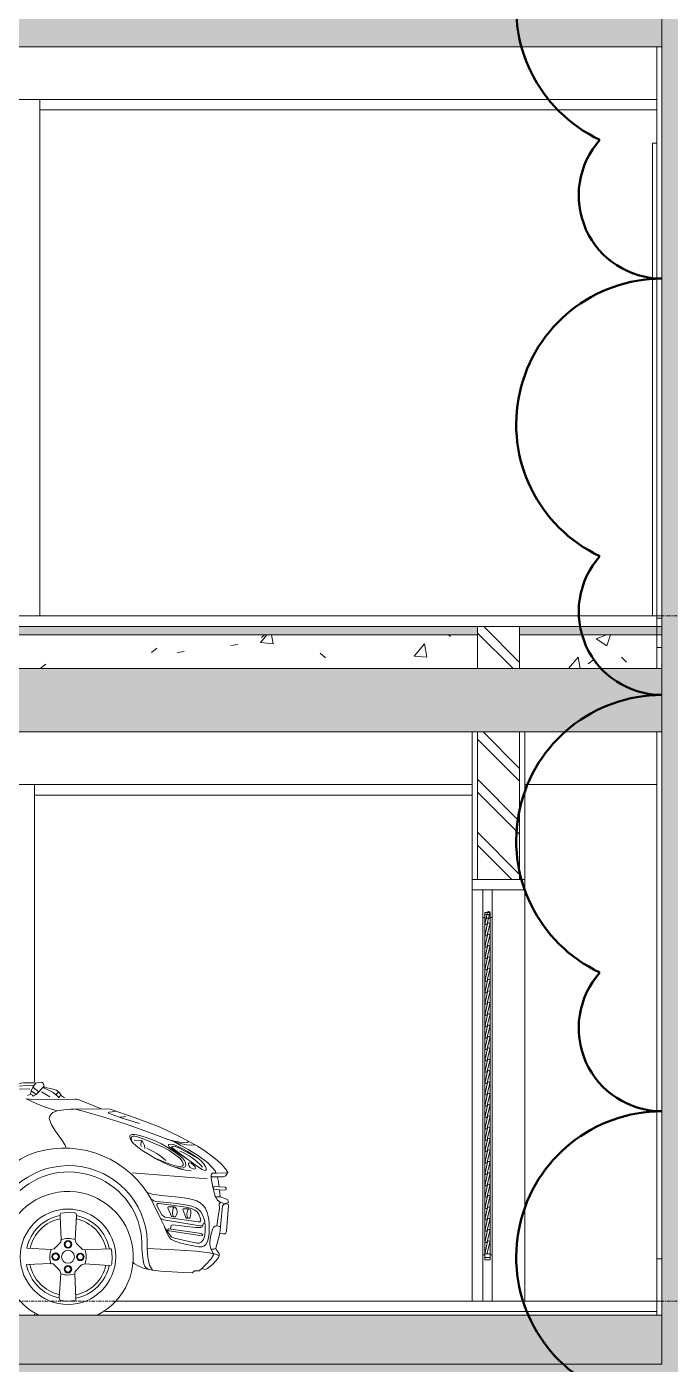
# Model space of a CAD drawing. Header units: millimetres. Extents: x 78096 to 288885, y -20632 to 149556.
# Drawn here: x 214772 to 217824, y 89700 to 96045 of the extents above; entities that cross this region are included whole.
import ezdxf

# ---------------------------------------------------------------- set-up
doc = ezdxf.new("R2010")
doc.units = ezdxf.units.MM
doc.linetypes.add('Centre', pattern=[31.75, 6.35, -4.7625, 15.875, -4.7625])
for name, color, linetype, lineweight in [('A-DETL', 90, 'Continuous', 9), ('A-DETL-GENF', 92, 'Continuous', 9), ('A-DOOR', 31, 'Continuous', 9), ('A-DOOR-FRAM', 31, 'Continuous', 9), ('A-FLOR', 192, 'Continuous', 9), ('A-FLOR-FNSH', 192, 'Continuous', 35), ('A-FLOR-LEVL', 51, 'Continuous', 9), ('A-FLOR-MCUT', 51, 'Continuous', 9), ('A-FLOR-PATT', 8, 'Continuous', 35), ('A-WALL', 113, 'Continuous', 9), ('A-WALL-FNSH', 113, 'Continuous', 25), ('A-WALL-PATT', 111, 'Continuous', 25), ('G-ANNO-REVC', 71, 'Continuous', 50), ('I-WALL', 2, 'Continuous', 9), ('L-SITE', 91, 'Continuous', 9), ('S-BEAM', 12, 'Continuous', 9)]:
    doc.layers.add(name, color=color, linetype=linetype, lineweight=lineweight)
pattern_1 = [(50, (230762.54, 117385), (728.7365, -63.756), [76.2, -838.2]), (355, (230762.54, 117385), (-140.972, 764.228), [60.96, -670.56]), (100.451, (230823.3, 117379.7), (587.77, 700.467), [64.76, -712.36]), (46.184, (230762.5, 117588.2), (1084.316, -168.171), [114.3, -1257.3]), (96.636, (230852.9, 117574.2), (949.61, 989.71), [97.14, -1068.54]), (351.184, (230762.5, 117588.2), (949.62, 989.7), [91.44, -1005.84]), (21, (230864.14, 117537.4), (606.458, -409.0606), [76.2, -838.2]), (326, (230864.14, 117537.4), (247.208, 736.753), [60.96, -670.56]), (71.451, (230914.7, 117503.3), (853.668, 327.685), [64.76, -712.36]), (37.5, (230762.54, 117385), (12.3547, 338.2201), [33.528, -628.904, 33.528, -647.192, -673.1]), (37.5, (230762.54, 117385), (12.3547, 338.2201), [-1343.152, 33.528, -639.572]), (7.5, (230762.54, 117385), (267.2789, 400.7221), [33.528, -354.584, 33.528, -613.664, -256.54]), (7.5, (230762.54, 117385), (267.2789, 400.7221), [-1035.304, 33.528, -223.012]), (327.5, (230535.98, 117385), (542.3633, -22.9153), [33.528, -220.472, 33.528, -758.952, -1051.56]), (327.5, (230535.98, 117385), (542.3633, -22.9153), [-1046.48, 33.528, -1018.032]), (317.5, (230434.38, 117385), (592.517, 101.707), [33.528, -296.672, 33.528, -492.76, -746.76]), (317.5, (230434.38, 117385), (592.517, 101.707), [-856.488, 33.528, -713.232])]

# ---------------------------------------------------------------- blocks, each defined once
blk = doc.blocks.new('ZZ-D - Internal Door - 1000 x 2200_ΤΥΠΟΣ 5_WC-4307464-TOMH A-A')
at = {"layer": 'A-DOOR'}
for p in [(-7957, 93250), (-7937, 95493)]:
    blk.add_line(p, (-7957, 95493), dxfattribs=at)
blk = doc.blocks.new('Direct Shape - M_Concrete-Rectangular Beam_25X60_8401359-4475143-TOMH A-A')
at = {"layer": 'S-BEAM'}
blk.add_line((-7937, 95650), (-10862, 95650), dxfattribs=at)
blk = doc.blocks.new('Direct Shape - The_HUB-4475892-TOMH A-A')
at = {"layer": 'S-BEAM'}
blk.add_line((-7937, 95700), (-13462.1, 95700), dxfattribs=at)
blk = doc.blocks.new('Direct Shape - M_Concrete-Rectangular Beam_30X80_8401358-4475145-TOMH A-A')
blk.add_blockref('Direct Shape - The_HUB-4475892-TOMH A-A', (0, 0))
blk = doc.blocks.new('Direct Shape - The_HUB-4473868-TOMH A-A')
at = {"layer": 'S-BEAM'}
for p, q in [((-13512, 93250), (-7937, 93250)), ((-13512, 93200), (-13512, 93250)), ((-8812.1, 92450), (-13462.1, 92450)), ((-7937, 92450), (-8562.1, 92450))]:
    blk.add_line(p, q, dxfattribs=at)
blk = doc.blocks.new('Direct Shape - M_Concrete-Rectangular Beam_30X80_8402247-4475365-TOMH A-A')
blk.add_blockref('Direct Shape - The_HUB-4473868-TOMH A-A', (0, 0))
blk = doc.blocks.new('Direct Shape - M_Concrete-Rectangular Beam_25X60_8402248-4475373-TOMH A-A')
at = {"layer": 'S-BEAM'}
blk.add_line((-8812.1, 92400), (-10887, 92400), dxfattribs=at)
blk = doc.blocks.new('Car_Smart_revitcars_10837 - Car_Smart_revitcars_10837-2580038-TOMH A-A')
at = {"layer": 'A-DETL-GENF', "color": 55}
for p, q in [((-10909.4, 91005.9), (-11008.6, 91003.2)), ((-10879.1, 90979.8), (-10903.6, 90997.4)), ((-10867.7, 90992.1), (-10895.4, 91014.2)), ((-10854, 90991.7), (-10815.2, 90968.4)), ((-10772.6, 90991.6), (-10787.1, 90978.5))]:
    blk.add_line(p, q, dxfattribs=at)
at = {"layer": 'A-DETL-GENF', "color": 55, "flags": 128}
for points in [[(-10884.9, 91035.5), (-10939.3, 91034.9), (-10976.6, 91030.4), (-11010.7, 91023.8), (-11034.9, 91014.5), (-11017.8, 91009.8), (-10971.2, 91019), (-10916.5, 91022.3), (-10890.2, 91023.2)], [(-10920.4, 90975.6), (-10906.3, 90981.9), (-10897.7, 90976.5), (-10894.1, 90972), (-10879.1, 90979.8), (-10841.8, 91019.8), (-10846.6, 91032.7), (-10854.6, 91037.5), (-10869.6, 91036.9), (-10880.9, 91033.3), (-10893.5, 91018.1), (-10903.6, 90997.4), (-10906.3, 90981.9)], [(-10761.6, 90976), (-10768.8, 90969.6), (-10770.3, 90964), (-10780.2, 90972.9), (-10799.3, 90988.5), (-10824.4, 91001.9), (-10848.8, 91012.4)], [(-10846.3, 91015), (-10812.2, 91007.9), (-10783.5, 91000.7), (-10768.5, 90988.2), (-10759.9, 90972.9), (-10744.9, 90963.4)], [(-10572.1, 90911.2), (-10675.8, 90954.4), (-10688.1, 90957.2), (-10696.8, 90957.9), (-10829, 90955.5), (-10908.9, 90956.9), (-10927.8, 90959.7), (-10876.7, 90934.8), (-10839.9, 90920.5), (-10807, 90909.3), (-10779.6, 90901.6), (-10748.8, 90906.5), (-10717.3, 90909.3), (-10701.4, 90909.5), (-10542.7, 90911.5), (-10529.2, 90910.3), (-10409.5, 90868.5), (-10354.9, 90848.2), (-10297.2, 90825.6), (-10252, 90805.8), (-10189.8, 90775.7), (-10115.4, 90734), (-10080.4, 90712.2), (-10029.1, 90674.9), (-10003.6, 90652.4), (-9981.6, 90626.9), (-9971, 90610.1), (-9973.5, 90603.5), (-9983.6, 90592.9), (-9991.1, 90588.9), (-10018.1, 90588.7), (-10020.4, 90585.3), (-10015.4, 90566.4), (-10013.4, 90548.6), (-10010.9, 90542.2), (-9984.1, 90539.5), (-9978, 90534.8), (-9978.7, 90529.2), (-9985.2, 90526.5), (-10009.6, 90527.2), (-10006.9, 90493.5), (-9980, 90484.9), (-9970.5, 90479.7), (-9968.7, 90473.4), (-9968.3, 90468), (-9973, 90465.1), (-9986.6, 90460.9), (-9969, 90459.1), (-9967.9, 90451.5), (-9976.9, 90330.9), (-9982, 90319), (-9994.2, 90318.3), (-10008.3, 90320.8), (-10027.5, 90250.5), (-10026.3, 90244.7), (-10011.3, 90225.1), (-10012.5, 90214.2), (-10016.5, 90203.8), (-10041.3, 90175.5), (-10067.3, 90154.8), (-10078.8, 90149.6), (-10094.4, 90153.6), (-10074.2, 90174.4), (-10049.4, 90200.3), (-10038.7, 90218.6), (-10039.1, 90224.5), (-10046.4, 90238.1), (-10052.4, 90252.8), (-10056, 90268.5), (-10056, 90279.2), (-10052.3, 90305.4), (-10042.8, 90340.9), (-10038.4, 90349.6), (-10030.3, 90354.4), (-10023.5, 90356.7), (-10012, 90353.1), (-10004.9, 90354.2), (-10008.3, 90320.8)], [(-10779.6, 90901.6), (-10800, 90893.9), (-10809.1, 90886.9), (-10815, 90877.4), (-10817.5, 90866.1), (-10814, 90853.8), (-10806.2, 90835.3), (-10787.3, 90806.2), (-10759.3, 90766.2), (-10742.5, 90739.2), (-10739.3, 90729.4)], [(-10224.3, 90754.9), (-10334.1, 90796), (-10452.1, 90838.7), (-10575.2, 90876.3), (-10662.8, 90901.8), (-10693.3, 90909.6)], [(-10390.1, 90841.8), (-10477, 90868.4), (-10519.9, 90884.1), (-10536, 90891.6), (-10538.8, 90895), (-10533.8, 90895.9), (-10518.6, 90897.2), (-10499, 90899.8)], [(-10453.8, 90875), (-10473.8, 90872.5), (-10489.7, 90873.1)], [(-10312.8, 90675.7), (-10249.9, 90651.3), (-10221.2, 90641.3), (-10205.2, 90637.7), (-10188.1, 90639.5), (-10182.8, 90644.5), (-10182.8, 90651.9), (-10187.2, 90663.7), (-10198.7, 90677.3), (-10221.8, 90695.6), (-10250.8, 90715.5), (-10281.3, 90731.5), (-10315, 90746.2), (-10355.8, 90763.7), (-10394.9, 90777.9), (-10411.1, 90782.6), (-10421.2, 90782.6), (-10427.7, 90778.8), (-10429.2, 90773.5), (-10428, 90760.8)], [(-10382.5, 90733.1), (-10383.4, 90742.8), (-10382.5, 90753.4), (-10378.5, 90761.4), (-10414.9, 90763.6)], [(-10378.5, 90761.4), (-10371.9, 90750.8), (-10366.6, 90738.4), (-10364.8, 90724.2)], [(-10155.3, 90756.4), (-10164.2, 90752.3), (-10176.7, 90751.1), (-10198.3, 90753.8), (-10223.9, 90758.7), (-10256.5, 90766.9)], [(-10107.5, 90672.6), (-10150.6, 90698.8), (-10177.1, 90712.8), (-10199.8, 90724.6), (-10218.9, 90732.2), (-10229.4, 90734.6), (-10236.1, 90732.9), (-10236.3, 90729.1), (-10230.3, 90723.1), (-10165.6, 90674.1)], [(-10028.2, 90606.7), (-10031.6, 90617.5), (-10044.5, 90634), (-10067.3, 90656.9), (-10109.7, 90688), (-10156.3, 90716.4), (-10194.1, 90738.4), (-10224.3, 90754.9), (-10188.5, 90745.8), (-10166.5, 90741.6), (-10144.4, 90739.8), (-10127.8, 90741)], [(-10069.2, 90579.5), (-10184.9, 90589.8), (-10305.9, 90599.2), (-10422.8, 90608.3)], [(-10144.5, 90617.2), (-10171.9, 90621.1), (-10194.3, 90625.4), (-10218.1, 90633.9)], [(-10006, 90467.9), (-10019.1, 90478.2), (-10026, 90489.4), (-10030.1, 90497.3), (-10042.4, 90539.8), (-10050.4, 90583.5), (-10050.2, 90594.5), (-10048.4, 90601.9), (-10044.4, 90605.9), (-10023.5, 90606.9), (-9976.5, 90607.9), (-9972, 90607.4)], [(-10018.1, 90588.7), (-10046.1, 90589.1), (-10050.2, 90592.4)], [(-10010.9, 90542.2), (-10033, 90543.8), (-10037.7, 90542.4), (-10041.9, 90538)], [(-10352.9, 90514.4), (-10329.1, 90506.5), (-10285.4, 90500.8), (-10204.6, 90492.4), (-10159.3, 90485.7), (-10133, 90479.9), (-10117.6, 90474.5), (-10101.8, 90465.3), (-10088.2, 90453.7), (-10079, 90441.5), (-10069, 90419.8), (-10062.9, 90394.7), (-10058.8, 90372.4), (-10059, 90344.5), (-10059.3, 90322.5), (-10062.3, 90300.3), (-10068, 90282.1), (-10074.6, 90268.8), (-10084.1, 90260.1), (-10094.6, 90257.6), (-10109.4, 90256.3), (-10173, 90268.9), (-10199.7, 90276.3), (-10225.2, 90285.3), (-10241, 90294), (-10251.3, 90306.6), (-10261.4, 90326.6), (-10273.3, 90356.3), (-10286.9, 90384.9), (-10299.8, 90411.8), (-10313.3, 90439.5), (-10332.4, 90479.2), (-10349.7, 90509.5)], [(-10335.6, 90484.9), (-10322, 90474.6), (-10312.1, 90471.6), (-10259.3, 90466.8), (-10214, 90462.4), (-10182.4, 90458.6), (-10154.7, 90453.5), (-10137.4, 90448.5), (-10122.2, 90442.4), (-10109.5, 90433.5), (-10099.3, 90422.8), (-10089.1, 90406.3), (-10081.3, 90382.9), (-10079, 90359.5), (-10078.2, 90334.1), (-10080.2, 90311.5), (-10086.6, 90292.2), (-10096.7, 90278.7), (-10107.2, 90274.7), (-10116.6, 90274.9), (-10148.1, 90280), (-10224.1, 90297.7), (-10238.3, 90305.1), (-10247.2, 90314.8), (-10269.5, 90346.7)], [(-10009.6, 90527.2), (-10025.9, 90529.5), (-10034.3, 90531.2), (-10040.7, 90533.9)], [(-10006.9, 90493.5), (-10019.1, 90494.7), (-10024.4, 90493.9), (-10026.8, 90491)], [(-10925.1, 90172.5), (-10809.3, 90177.3), (-10798.6, 90175.6), (-10767.2, 90144.9), (-10763, 90130), (-10770.1, 90014.4), (-10768, 90005.1), (-10762.3, 90001.8), (-10731.2, 89999.9), (-10693.9, 90002.8), (-10691.6, 90005.7), (-10691.7, 90013.6), (-10696.5, 90129.4), (-10694.8, 90140.1), (-10664.1, 90171.5), (-10649.2, 90175.7), (-10533.6, 90168.6), (-10524.3, 90170.7), (-10521, 90176.4), (-10519.1, 90207.5), (-10522, 90244.8), (-10524.8, 90247.1), (-10532.8, 90247), (-10648.6, 90242.3), (-10659.3, 90243.9), (-10690.7, 90274.6), (-10694.9, 90289.5), (-10687.8, 90405.1), (-10689.9, 90414.4), (-10695.6, 90417.7), (-10726.7, 90419.6), (-10764, 90416.7), (-10766.3, 90413.9), (-10766.2, 90405.9), (-10761.4, 90290.1), (-10763.1, 90279.4), (-10793.8, 90248), (-10808.7, 90243.8), (-10924.3, 90250.9)], [(-10224.5, 90447.2), (-10253.2, 90447.2), (-10254.9, 90442.2), (-10253.5, 90437.7), (-10238.4, 90401), (-10228.1, 90399.3)], [(-10155, 90436.7), (-10183.3, 90437.7), (-10184.8, 90434.4), (-10170.4, 90396.8), (-10166.4, 90393.5), (-10157.7, 90392.5)], [(-10004.9, 90354.2), (-9996.3, 90451.2), (-9986.6, 90460.9), (-9996.4, 90465.4), (-10006, 90467.9), (-10011.2, 90461.4), (-10011, 90437.2), (-10016.5, 90402.4), (-10023.5, 90356.7)], [(-10085.2, 90370.3), (-10088.7, 90359.1), (-10093.3, 90356.8), (-10103.7, 90356.8), (-10273.6, 90385.4), (-10282.6, 90389), (-10290.9, 90393.4)], [(-10090.8, 90351.4), (-10099.5, 90348.9), (-10122.2, 90349.4), (-10233.1, 90361.4), (-10239.3, 90358.7), (-10241.3, 90350.9), (-10243.5, 90341.5)], [(-10345.9, 90150.2), (-10359.4, 90159.5), (-10365.1, 90164.9), (-10369.7, 90176.9), (-10370.9, 90185), (-10375.7, 90216.8), (-10378.1, 90251.1)], [(-10012.5, 90214.2), (-10027.8, 90221.5), (-10060, 90228.8), (-10119.3, 90236.2), (-10223.6, 90243.1), (-10352.9, 90248.6), (-10349.4, 90207), (-10341.6, 90170.2), (-10327.3, 90145.8), (-10289.3, 90141.6), (-10182.2, 90135), (-10139.2, 90133.8), (-10129.1, 90143.1), (-10106.6, 90143.9), (-10094.4, 90153.6)], [(-10027.5, 90250.5), (-10037.1, 90246.2), (-10049.9, 90246.6)], [(-10327.3, 90145.8), (-10372.1, 90156.3), (-10402.8, 90169.5), (-10412.7, 90176.6), (-10422.5, 90185.3)]]:
    blk.add_lwpolyline(points, dxfattribs=at)
for points in [[(-10169.2, 90642.4), (-10171.4, 90655.2), (-10176.1, 90666.5), (-10184.2, 90676.6), (-10199.6, 90689.9), (-10229.1, 90711.4), (-10258.2, 90730.1), (-10285.9, 90745.6), (-10323.7, 90762.6), (-10352.9, 90774.4), (-10382.9, 90783.4), (-10402.2, 90788.1), (-10414.4, 90790.2), (-10426.6, 90789.3), (-10433.5, 90786.3), (-10435.6, 90781), (-10434.7, 90771.2), (-10422.5, 90752.2), (-10405.2, 90735.5), (-10376.7, 90714.4), (-10342.2, 90693.3), (-10311.7, 90675.1), (-10279.3, 90659), (-10246.6, 90643.6), (-10221.9, 90634.7), (-10204.1, 90631.1), (-10186.2, 90630.8), (-10172.5, 90635.8)], [(-10074.5, 90634.5), (-10086.4, 90652.2), (-10099.6, 90665.9), (-10119.3, 90682.5), (-10138, 90695.7), (-10163, 90711.1), (-10183.6, 90722.3), (-10209.1, 90734.6), (-10229.2, 90742.2), (-10243.9, 90744.6), (-10251.8, 90742.5), (-10252.1, 90737), (-10249.6, 90731.4), (-10218, 90709.4), (-10179, 90683.2), (-10150.9, 90664.2), (-10125.7, 90645.7), (-10105.4, 90632.1), (-10093.1, 90624.6), (-10084.7, 90620), (-10077.6, 90619.3), (-10073.4, 90622.9), (-10072.9, 90628.8)], [(-10134.2, 90644.7), (-10125.9, 90636), (-10124.8, 90629), (-10127.2, 90626.4), (-10131.6, 90625.4), (-10140.1, 90628.2), (-10150.6, 90635.3), (-10155.6, 90643.5), (-10157.2, 90651.3), (-10155.3, 90654.8), (-10150.6, 90655.2), (-10144.5, 90653.5)], [(-10100, 90389.6), (-10108.7, 90411.5), (-10116.6, 90422.7), (-10127.1, 90431.7), (-10142.5, 90438.4), (-10169.3, 90444.8), (-10235.6, 90454.5), (-10297.5, 90461.9), (-10305.1, 90462.8), (-10307.6, 90458.5), (-10307.8, 90452.3), (-10283.9, 90408.5), (-10276, 90402.4), (-10268.7, 90398.4), (-10111.9, 90375.6), (-10102.9, 90375.2), (-10099.8, 90378.1), (-10098.9, 90382.3)], [(-10220, 90445.5), (-10215, 90437.4), (-10211.4, 90427.4), (-10211.7, 90417.1), (-10215.3, 90404.9), (-10219.5, 90399.9), (-10225.9, 90398.7), (-10228.1, 90399.3), (-10231.8, 90407.4), (-10232.6, 90418.5), (-10230.6, 90441.1), (-10226.7, 90445.5), (-10224.5, 90447.2)], [(-10149.3, 90433.7), (-10147, 90426.8), (-10146, 90416.3), (-10147.3, 90404.7), (-10148.8, 90398.5), (-10153, 90392.8), (-10157.7, 90392.5), (-10161.4, 90394.3), (-10163.7, 90400), (-10164.6, 90414.4), (-10162.4, 90428.2), (-10159.7, 90435.2), (-10155, 90436.7)], [(-10249, 90332.6), (-10103.1, 90310.5), (-10095.1, 90309.7), (-10091.2, 90310.7), (-10090.1, 90314.8), (-10092, 90316.7), (-10096.7, 90320), (-10107.1, 90321.9), (-10249.8, 90342.4), (-10254, 90341.8), (-10255.6, 90339.9), (-10254.7, 90336.7), (-10251.7, 90333.1)]]:
    blk.add_lwpolyline(points, close=True, dxfattribs=at)
at = {"layer": 'A-DETL-GENF', "color": 55}
for centre, radius in [((-10728.9, 90209.8), 226.3), ((-10728.6, 90268.5), 18), ((-10787.7, 90210.1), 18), ((-10787.7, 90210.1), 14), ((-10728.9, 90209.8), 30.7), ((-10728.6, 90268.5), 14), ((-10670.2, 90209.5), 18), ((-10670.2, 90209.5), 14), ((-10729.2, 90151), 18), ((-10729.2, 90151), 14)]:
    blk.add_circle(centre, radius, dxfattribs=at)
for centre, radius, start, end in [((-10736.6, 90333.2), 403.1, 117.06023, 160.61288), ((-10746.4, 90252.6), 472.6, 32.93032, 111.54294), ((-10481.6, 90425.6), 324.3, 48.12612, 67.08885), ((-10300.2, 90447.9), 281.5, 41.80146, 68.80279), ((-10725.9, 90268.6), 373.6, 356.93336, 162.66869), ((-10725, 90265), 347.3, 357.70498, 131.54929), ((-10728.9, 90209.8), 309.8, 296.08738, 180), ((-10728.9, 90209.8), 199.7, 100.75165, 168.10657), ((-10728.9, 90209.8), 184.2, 101.46209, 167.39924), ((-10728.9, 90209.8), 184.2, 11.46209, 77.39924), ((-10728.9, 90209.8), 199.7, 10.75165, 78.10657), ((-10728.9, 90209.8), 86.7, 66.89068, 113.69824), ((-10728.9, 90209.8), 86.7, 156.89068, 203.69824), ((-10728.9, 90209.8), 86.7, 336.89068, 23.69824), ((-10728.9, 90209.8), 309.8, 180, 243.91262), ((-10728.9, 90209.8), 199.7, 190.75165, 258.10657), ((-10728.9, 90209.8), 184.2, 191.46209, 257.39924), ((-10728.9, 90209.8), 184.2, 281.46209, 347.39924), ((-10728.9, 90209.8), 199.7, 280.75165, 348.10657), ((-10728.9, 90209.8), 86.7, 246.89068, 293.69824)]:
    blk.add_arc(centre, radius, start, end, dxfattribs=at)
blk = doc.blocks.new('D_3X_LOUVRA - D_SUBSTATION_3X_LOUVRA_3300-4570580-TOMH A-A')
at = {"layer": 'A-DOOR', "lineweight": 18}
for p, q in [((-8562.1, 92000), (-8812.1, 92000)), ((-8812.1, 92000), (-8812.1, 91950)), ((-8562.1, 91950), (-8562.1, 92000)), ((-8812.1, 91950), (-8562.1, 91950)), ((-8762.1, 91950), (-8762.1, 91819.8)), ((-8717.1, 91950), (-8762.1, 91950)), ((-8717.1, 91819.8), (-8717.1, 91950)), ((-8762.1, 91819.8), (-8752.3, 91819.8)), ((-8752.3, 91819.8), (-8752.3, 91843.4)), ((-8752.3, 91843.4), (-8726.9, 91843.4)), ((-8726.9, 91833.2), (-8752.3, 91833.2)), ((-8752.3, 91833.2), (-8752.3, 91815.7)), ((-8752.3, 91815.7), (-8726.9, 91815.7)), ((-8738.9, 91844.2), (-8750.4, 91792.1)), ((-8740.4, 91789.6), (-8728.9, 91841.7)), ((-8726.9, 91843.4), (-8726.9, 91819.8)), ((-8726.9, 91815.7), (-8726.9, 91833.2)), ((-8726.9, 91819.8), (-8717.1, 91819.8)), ((-8738.9, 91790.3), (-8750.4, 91738.2)), ((-8740.4, 91735.7), (-8728.9, 91787.8)), ((-8738.9, 91736.4), (-8750.4, 91684.3)), ((-8738.9, 91682.5), (-8750.4, 91630.5)), ((-8740.4, 91681.8), (-8728.9, 91733.9)), ((-8738.9, 91628.7), (-8750.4, 91576.6)), ((-8740.4, 91627.9), (-8728.9, 91680)), ((-8740.4, 91574), (-8728.9, 91626.1)), ((-8738.9, 91574.8), (-8750.4, 91522.7)), ((-8740.4, 91520.2), (-8728.9, 91572.3)), ((-8738.9, 91520.9), (-8750.4, 91468.8)), ((-8740.4, 91466.3), (-8728.9, 91518.4)), ((-8738.9, 91467), (-8750.4, 91414.9)), ((-8740.4, 91412.4), (-8728.9, 91464.5)), ((-8738.9, 91413.1), (-8750.4, 91361)), ((-8740.4, 91358.5), (-8728.9, 91410.6)), ((-8738.9, 91359.2), (-8750.4, 91307.2)), ((-8738.9, 91305.4), (-8750.4, 91253.3)), ((-8740.4, 91304.6), (-8728.9, 91356.7)), ((-8740.4, 91250.7), (-8728.9, 91302.8)), ((-8738.9, 91251.5), (-8750.4, 91199.4)), ((-8740.4, 91196.9), (-8728.9, 91248.9)), ((-8738.9, 91197.6), (-8750.4, 91145.5)), ((-8740.4, 91143), (-8728.9, 91195.1)), ((-8738.9, 91143.7), (-8750.4, 91091.6)), ((-8740.4, 91089.1), (-8728.9, 91141.2)), ((-8738.9, 91089.8), (-8750.4, 91037.7)), ((-8740.4, 91035.2), (-8728.9, 91087.3)), ((-8738.9, 91035.9), (-8750.4, 90983.8)), ((-8740.4, 90981.3), (-8728.9, 91033.4)), ((-8738.9, 90982.1), (-8750.4, 90930)), ((-8738.9, 90928.2), (-8750.4, 90876.1)), ((-8740.4, 90927.4), (-8728.9, 90979.5)), ((-8740.4, 90873.6), (-8728.9, 90925.6)), ((-8738.9, 90874.3), (-8750.4, 90822.2)), ((-8740.4, 90819.7), (-8728.9, 90871.8)), ((-8738.9, 90820.4), (-8750.4, 90768.3)), ((-8740.4, 90765.8), (-8728.9, 90817.9)), ((-8738.9, 90766.5), (-8750.4, 90714.4)), ((-8740.4, 90711.9), (-8728.9, 90764)), ((-8738.9, 90712.6), (-8750.4, 90660.5)), ((-8740.4, 90658), (-8728.9, 90710.1)), ((-8738.9, 90658.7), (-8750.4, 90606.7)), ((-8738.9, 90604.9), (-8750.4, 90552.8)), ((-8740.4, 90604.1), (-8728.9, 90656.2)), ((-8738.9, 90551), (-8750.4, 90498.9)), ((-8740.4, 90550.2), (-8728.9, 90602.3)), ((-8740.4, 90496.4), (-8728.9, 90548.4)), ((-8738.9, 90497.1), (-8750.4, 90445)), ((-8740.4, 90442.5), (-8728.9, 90494.6)), ((-8738.9, 90443.2), (-8750.4, 90391.1)), ((-8740.4, 90388.6), (-8728.9, 90440.7)), ((-8738.9, 90389.3), (-8750.4, 90337.2)), ((-8740.4, 90334.7), (-8728.9, 90386.8)), ((-8738.9, 90335.4), (-8750.4, 90283.4)), ((-8740.4, 90280.8), (-8728.9, 90332.9)), ((-8726.9, 90223.2), (-8752.3, 90223.2)), ((-8752.3, 90223.2), (-8752.3, 90205.7)), ((-8738.9, 90281.6), (-8750.4, 90229.5)), ((-8740.4, 90226.9), (-8728.9, 90279)), ((-8726.9, 90205.7), (-8726.9, 90223.2)), ((-8752.3, 90219.1), (-8762.1, 90219.1)), ((-8762.1, 90219.1), (-8762.1, 90000)), ((-8752.3, 90195.5), (-8752.3, 90219.1)), ((-8752.3, 90205.7), (-8726.9, 90205.7)), ((-8726.9, 90195.5), (-8752.3, 90195.5)), ((-8717.1, 90219.1), (-8726.9, 90219.1)), ((-8726.9, 90219.1), (-8726.9, 90195.5)), ((-8717.1, 90000), (-8717.1, 90219.1)), ((-8762.1, 90000), (-8717.1, 90000))]:
    blk.add_line(p, q, dxfattribs=at)
at = {"layer": 'A-DOOR'}
for p, q in [((-8812.1, 91950), (-8812.1, 90000)), ((-8562.1, 91950), (-8562.1, 90000)), ((-8762.1, 90219.1), (-8762.1, 91819.8)), ((-8752.3, 90223.2), (-8752.3, 91815.7)), ((-8726.9, 91815.7), (-8726.9, 90223.2)), ((-8717.1, 91819.8), (-8717.1, 90219.1)), ((-8762.1, 90000), (-8812.1, 90000)), ((-8562.1, 90000), (-8717.1, 90000))]:
    blk.add_line(p, q, dxfattribs=at)
at = {"layer": 'A-DOOR', "lineweight": 18}
for centre, start, end in [((-8733.9, 91842.9), 345.82363, 165.82363), ((-8745.4, 91790.8), 165.82363, 345.82363), ((-8733.9, 91789.1), 345.82363, 165.82363), ((-8745.4, 91737), 165.82363, 345.82363), ((-8745.4, 91683.1), 165.82363, 345.82363), ((-8733.9, 91735.2), 345.82363, 165.82363), ((-8733.9, 91681.3), 345.82363, 165.82363), ((-8745.4, 91629.2), 165.82363, 345.82363), ((-8733.9, 91627.4), 345.82363, 165.82363), ((-8745.4, 91575.3), 165.82363, 345.82363), ((-8733.9, 91573.5), 345.82363, 165.82363), ((-8745.4, 91521.4), 165.82363, 345.82363), ((-8733.9, 91519.6), 345.82363, 165.82363), ((-8745.4, 91467.5), 165.82363, 345.82363), ((-8733.9, 91465.7), 345.82363, 165.82363), ((-8745.4, 91413.7), 165.82363, 345.82363), ((-8733.9, 91411.9), 345.82363, 165.82363), ((-8745.4, 91359.8), 165.82363, 345.82363), ((-8745.4, 91305.9), 165.82363, 345.82363), ((-8733.9, 91358), 345.82363, 165.82363), ((-8733.9, 91304.1), 345.82363, 165.82363), ((-8745.4, 91252), 165.82363, 345.82363), ((-8733.9, 91250.2), 345.82363, 165.82363), ((-8745.4, 91198.1), 165.82363, 345.82363), ((-8733.9, 91196.3), 345.82363, 165.82363), ((-8745.4, 91144.2), 165.82363, 345.82363), ((-8733.9, 91142.4), 345.82363, 165.82363), ((-8745.4, 91090.4), 165.82363, 345.82363), ((-8733.9, 91088.6), 345.82363, 165.82363), ((-8745.4, 91036.5), 165.82363, 345.82363), ((-8733.9, 91034.7), 345.82363, 165.82363), ((-8733.9, 90980.8), 345.82363, 165.82363), ((-8745.4, 90982.6), 165.82363, 345.82363), ((-8745.4, 90928.7), 165.82363, 345.82363), ((-8733.9, 90926.9), 345.82363, 165.82363), ((-8745.4, 90874.8), 165.82363, 345.82363), ((-8733.9, 90873), 345.82363, 165.82363), ((-8745.4, 90820.9), 165.82363, 345.82363), ((-8733.9, 90819.1), 345.82363, 165.82363), ((-8745.4, 90767), 165.82363, 345.82363), ((-8733.9, 90765.3), 345.82363, 165.82363), ((-8745.4, 90713.2), 165.82363, 345.82363), ((-8733.9, 90711.4), 345.82363, 165.82363), ((-8745.4, 90659.3), 165.82363, 345.82363), ((-8745.4, 90605.4), 165.82363, 345.82363), ((-8733.9, 90657.5), 345.82363, 165.82363), ((-8733.9, 90603.6), 345.82363, 165.82363), ((-8745.4, 90551.5), 165.82363, 345.82363), ((-8733.9, 90549.7), 345.82363, 165.82363), ((-8745.4, 90497.6), 165.82363, 345.82363), ((-8733.9, 90495.8), 345.82363, 165.82363), ((-8745.4, 90443.7), 165.82363, 345.82363), ((-8733.9, 90441.9), 345.82363, 165.82363), ((-8745.4, 90389.9), 165.82363, 345.82363), ((-8733.9, 90388.1), 345.82363, 165.82363), ((-8745.4, 90336), 165.82363, 345.82363), ((-8733.9, 90334.2), 345.82363, 165.82363), ((-8745.4, 90282.1), 165.82363, 345.82363), ((-8745.4, 90228.2), 165.82363, 345.82363), ((-8733.9, 90280.3), 345.82363, 165.82363)]:
    blk.add_arc(centre, 5.16, start, end, dxfattribs=at)
blk = doc.blocks.new('Family - ___-4988021-TOMH A-A')
at = {"layer": 'G-ANNO-REVC'}
for centre, radius, start, end in [((-7912, 96133.7), 691.3, 90, 244.79123), ((-7912, 95245), 395, 138.18969, 270), ((-7912, 94158.7), 691.3, 90, 244.79123), ((-7912, 93270), 395, 138.18969, 270), ((-7912, 92183.7), 691.3, 90, 244.79123), ((-7912, 91295), 395, 138.18969, 270), ((-7912, 90208.7), 691.3, 90, 244.79123)]:
    blk.add_arc(centre, radius, start, end, dxfattribs=at)

msp = doc.modelspace()

# ---------------------------------------------------------------- hatches: boundary and pattern name
at = {"layer": 'A-DETL-GENF'}
h = msp.add_hatch(dxfattribs=at)
h.set_pattern_fill('FP_7', color=50, style=0, pattern_type=2)
h.set_pattern_definition(pattern_1)
h.paths.add_polyline_path([(217784.424, 82800), (218184.412, 82800), (218184.412, 141050), (217784.412, 141050), (217784.424, 82884.048)])
h = msp.add_hatch(dxfattribs=at)
h.set_pattern_fill('FP_7', color=50, style=0, pattern_type=2)
h.set_pattern_definition(pattern_1)
h.paths.add_polyline_path([(244184.346, 95200.819), (244384.346, 95200.819), (244384.346, 96710.241), (244184.346, 96710.241), (244184.346, 96250), (241734.387, 96250), (241734.387, 96450), (241334.387, 96450), (241334.387, 96250), (230084.458, 96250), (230084.458, 95950), (241324.621, 95950), (241324.621, 95650), (241734.387, 95650), (241734.387, 95950), (244184.346, 95950)])
h.paths.add_polyline_path([(212234.399, 95650), (212234.399, 95950), (217784.412, 95950), (217784.412, 96250), (212234.399, 96250), (212234.399, 96450), (211834.399, 96450), (211834.399, 96250), (207329.458, 96250), (207329.458, 96550), (207129.458, 96550), (207129.458, 95950), (211834.399, 95950), (211834.399, 95650), (212190.132, 95650)])
h.paths.add_polyline_path([(227584.412, 95950), (229484.553, 95950), (229484.553, 96250), (227584.412, 96250), (227584.412, 96073.5)])
h.paths.add_polyline_path([(229684.27, 95950), (229684.458, 95950), (229684.27, 96073.5)])
h = msp.add_hatch(dxfattribs=at)
h.set_pattern_fill('FP_7', color=50, style=0, pattern_type=2)
h.set_pattern_definition(pattern_1)
h.paths.add_polyline_path([(212234.399, 92400), (212234.399, 92700), (217784.412, 92700), (217784.412, 93000), (212234.399, 93000), (212234.399, 93200), (211834.399, 93200), (211834.399, 93000), (211534.389, 93000), (211534.389, 93250), (211334.4, 93250), (211334.4, 92700), (211834.399, 92700), (211834.399, 92400), (212190.132, 92400)])
h.paths.add_polyline_path([(241734.387, 92400), (241734.387, 93200), (241334.387, 93200), (241334.387, 93000), (230084.458, 93000), (230084.458, 92700), (241324.621, 92700), (241324.621, 92400)])
h.paths.add_polyline_path([(227584.412, 92700), (229484.553, 92700), (229484.553, 93000), (227584.412, 93000), (227584.412, 92933.154)])
h.paths.add_polyline_path([(229684.27, 92700), (229684.458, 92700), (229684.27, 92933.154)])
h = msp.add_hatch(dxfattribs=at)
h.set_pattern_fill('FP_7', color=50, style=0, pattern_type=2)
h.set_pattern_definition(pattern_1)
h.paths.add_polyline_path([(268634.367, 80800), (268634.367, 90050), (268484.38, 90050), (268484.38, 89750), (268334.38, 89750), (268334.38, 89050), (268177.262, 89050), (268177.262, 90050), (267880.466, 90050), (267880.466, 88800), (268334.38, 88800), (268334.38, 82800), (230084.458, 82800), (230084.298, 82750), (229684.458, 82750), (229684.27, 82800), (200734.282, 82800), (200734.282, 86100), (205234.386, 86100), (205234.386, 85800), (205534.386, 85800), (205534.386, 86100), (211834.364, 86100), (211834.364, 85800), (212134.411, 85800), (212134.411, 86100), (217784.412, 86100), (217784.412, 86400), (200734.399, 86400), (200734.399, 89400), (205234.386, 89400), (205234.386, 89100), (205534.386, 89100), (205534.386, 89400), (205834.394, 89400), (205834.394, 89700), (200734.399, 89700), (200734.399, 90000), (200434.386, 90000), (200434.399, 80800), (263050.796, 80800)])
h.paths.add_polyline_path([(262134.367, 88800), (267331.843, 88800), (267331.843, 90050), (267039.117, 90050), (267039.117, 89050), (262434.363, 89050), (262434.363, 89700), (247108.423, 89700), (247108.423, 90050), (246998.423, 90050), (246998.423, 89700), (230084.458, 89700), (230084.458, 89400), (241434.374, 89400), (241434.374, 89100), (241734.374, 89100), (241734.374, 89400), (244934.349, 89400), (244934.349, 89100), (245234.362, 89100), (245234.362, 89400), (253584.342, 89400), (253584.342, 89100), (253884.342, 89100), (253884.342, 89400), (262134.367, 89400), (262134.367, 88850.705)])
h.paths.add_polyline_path([(211834.364, 89100), (212134.411, 89100), (212134.411, 89400), (217784.412, 89400), (217784.412, 89700), (207034.394, 89700), (207034.394, 89400), (211834.364, 89400), (211834.364, 89164.74)])
h.paths.add_polyline_path([(228336.374, 89400), (229484.553, 89400), (229484.553, 89700), (227584.412, 89700), (227584.412, 89400), (227932.718, 89400)])
h = msp.add_hatch(dxfattribs=at)
h.set_pattern_fill('FP_3', color=55, style=0, pattern_type=2)
h.set_pattern_definition([(0, (230762.544, 117385), (203.2, 50.8), [16.764, -135.636, 16.764, -135.636, -812.8]), (0, (230762.544, 117385), (203.2, 50.8), [-304.8, 16.764, -288.036, 16.764, -135.636, -355.6]), (0, (230762.544, 117385), (203.2, 50.8), [-762, 16.764, -84.836, 16.764, -237.236]), (120, (230838.744, 117410.4), (-145.59409, 150.57636), [16.764, -135.636, 16.764, -135.636, -812.8]), (120, (230838.744, 117410.4), (-145.59409, 150.57636), [-304.8, 16.764, -288.036, 16.764, -135.636, -355.6]), (120, (230838.744, 117410.4), (-145.59409, 150.57636), [-762, 16.764, -84.836, 16.764, -237.236]), (240, (230864.144, 117512), (-57.60591, -201.37636), [16.764, -135.636, 16.764, -135.636, -812.8]), (240, (230864.144, 117512), (-57.60591, -201.37636), [-304.8, 16.764, -288.036, 16.764, -135.636, -355.6]), (240, (230864.144, 117512), (-57.60591, -201.37636), [-762, 16.764, -84.836, 16.764, -237.236])])
h.paths.add_polyline_path([(200734.399, 89700), (205834.394, 89700), (205834.394, 89928.125), (200734.399, 89928.125), (200734.399, 89792.809)])
h.paths.add_polyline_path([(214612.068, 89700), (217784.424, 89700), (217784.424, 89933.458), (207034.394, 89933.458), (207034.394, 89700), (213804.756, 89700)])
at = {"layer": 'A-FLOR-PATT', "lineweight": 9}
h = msp.add_hatch(dxfattribs=at)
h.set_pattern_fill('FP_2', color=256, style=0, pattern_type=2)
h.set_pattern_definition([(0, (230762.54, 117385), (812.8, 203.2), [33.528, -576.072, 33.528, -576.072, -3251.2]), (0, (230762.54, 117385), (812.8, 203.2), [-1219.2, 33.528, -1185.672, 33.528, -576.072, -1422.4]), (0, (230762.54, 117385), (812.8, 203.2), [-3048, 33.528, -372.872, 33.528, -982.472]), (120, (231067.34, 117486.6), (-582.3764, 602.3054), [33.528, -576.072, 33.528, -3827.272]), (120, (231067.34, 117486.6), (-582.3764, 602.3054), [-643.128, -576.072, 33.528, -1185.672, -2032]), (120, (231067.34, 117486.6), (-582.3764, 602.3054), [-2438.4, 33.528, -576.072, 33.528, -1388.872]), (120, (231067.34, 117486.6), (-582.3764, 602.3054), [-3081.528, -372.872, 33.528, -982.472]), (240, (231168.94, 117893), (-230.4236, -805.5054), [33.528, -576.072, 33.528, -3827.272]), (240, (231168.94, 117893), (-230.4236, -805.5054), [-643.128, -576.072, 33.528, -1185.672, -2032]), (240, (231168.94, 117893), (-230.4236, -805.5054), [-2438.4, 33.528, -576.072, 33.528, -1388.872]), (240, (231168.94, 117893), (-230.4236, -805.5054), [-3081.528, -372.872, 33.528, -982.472])])
h.paths.add_polyline_path([(217759.424, 93000), (217784.412, 93000), (217784.412, 93240), (217759.424, 93240)])
h.paths.add_polyline_path([(222584.424, 93000), (224384.412, 93000), (224384.412, 93240), (222584.424, 93240), (222584.424, 93026.053)])
h.paths.add_polyline_path([(229484.553, 93000), (229484.553, 93240), (227584.424, 93240), (227584.424, 93000), (229143.687, 93000)])
h.paths.add_polyline_path([(222334.424, 93028.947), (222384.424, 93028.947), (222384.424, 93240), (222334.424, 93240)])
at = {"layer": 'A-FLOR-PATT'}
h = msp.add_hatch(color=256, dxfattribs=at)
h.paths.add_polyline_path([(216226.692, 93160), (216909.315, 93160), (216909.315, 93200), (212484.389, 93200), (212484.389, 93160), (214612.068, 93160)])
h.paths.add_polyline_path([(217437.661, 93160), (217784.412, 93160.001), (217784.412, 93200), (217109.315, 93200), (217109.315, 93160)])
at = {"layer": 'A-FLOR-PATT', "lineweight": 9}
h = msp.add_hatch(dxfattribs=at)
h.set_pattern_fill('FP_7', color=256, style=0, pattern_type=2)
h.set_pattern_definition(pattern_1)
h.paths.add_polyline_path([(217784.412, 93000), (217784.412, 93160), (217109.315, 93160), (217109.315, 93000), (217437.661, 93000)])
h.paths.add_polyline_path([(212484.389, 93000), (216909.315, 93000), (216909.315, 93160), (212484.389, 93160)])
at = {"layer": 'A-WALL-PATT', "lineweight": 9}
h = msp.add_hatch(dxfattribs=at)
h.set_pattern_fill('FP_55', color=256, angle=-225, style=0, pattern_type=2)
h.set_pattern_definition([(315, (216884.32, 92500), (125.724, 125.724), []), (315, (217074.81, 92500), (125.724, 125.724), [])])
h.paths.add_polyline_path([(217109.315, 92000), (217109.315, 92700), (216909.315, 92700), (216909.315, 92000), (217034.005, 92000)])
h.paths.add_polyline_path([(217109.315, 93000), (217109.315, 93200), (216909.315, 93200), (216909.315, 93000), (217034.005, 93000)])

# ---------------------------------------------------------------- linework, layer by layer
at = {"layer": 'A-DETL', "lineweight": 18}
for p, q in [((217784.412, 141050), (217784.412, 89933.458)), ((212234.399, 95950), (217784.412, 95950)), ((217784.412, 93000), (212234.399, 93000)), ((212234.399, 92700), (217784.412, 92700)), ((217784.424, 89933.458), (207034.394, 89933.458)), ((217784.424, 89700), (217784.424, 89933.458)), ((207034.394, 89700), (217784.424, 89700))]:
    msp.add_line(p, q, dxfattribs=at)
at = {"layer": 'A-FLOR', "lineweight": 18}
msp.add_line((215143.095, 89950), (217759.424, 89950), dxfattribs=at)
at = {"layer": 'A-FLOR-FNSH', "color": 7, "lineweight": 18}
for p, q in [((217784.412, 93250), (217759.424, 93250)), ((217784.412, 93200), (212234.399, 93200)), ((217759.424, 93100), (217759.424, 93000))]:
    msp.add_line(p, q, dxfattribs=at)
at = {"layer": 'A-FLOR-LEVL', "linetype": 'Centre'}
for p, q in [((192334.611, 93250), (278486.268, 93250)), ((192334.611, 90000), (278486.268, 90000))]:
    msp.add_line(p, q, dxfattribs=at)
at = {"layer": 'A-FLOR-MCUT', "lineweight": 18}
for p, q in [((217784.412, 93240), (217759.424, 93240)), ((216909.315, 93160), (212484.389, 93160)), ((216909.315, 93000), (216909.315, 93200)), ((217109.315, 93200), (217109.315, 93000)), ((217784.412, 93160), (217109.315, 93160))]:
    msp.add_line(p, q, dxfattribs=at)
at = {"layer": 'A-WALL', "lineweight": 18}
for p, q in [((216909.315, 92700), (216909.315, 92000)), ((217109.315, 92700), (217109.315, 92000)), ((215201.949, 90000), (216884.315, 90000))]:
    msp.add_line(p, q, dxfattribs=at)
at = {"layer": 'A-WALL', "color": 7, "lineweight": 18}
msp.add_line((216909.315, 92000), (217109.315, 92000), dxfattribs=at)
at = {"layer": 'A-WALL-FNSH', "color": 7, "lineweight": 18}
for p, q in [((217759.424, 95950), (217759.424, 93100)), ((217759.424, 93100), (217784.412, 93100)), ((216884.315, 92700), (216884.315, 92000)), ((217134.315, 92000), (217134.315, 92700)), ((217759.424, 92700), (217759.424, 89933.458)), ((216884.315, 92000), (216909.315, 92000)), ((217109.315, 92000), (217134.315, 92000)), ((217784.412, 90200), (217759.424, 90200)), ((217759.424, 90000), (217784.412, 90000))]:
    msp.add_line(p, q, dxfattribs=at)
at = {"layer": 'I-WALL', "lineweight": 18}
for p, q in [((214834.424, 93250), (214834.424, 95700)), ((214809.411, 91041.177), (214809.411, 92450)), ((217134.315, 90000), (217759.424, 90000)), ((214809.411, 89933.458), (214809.411, 89938.242))]:
    msp.add_line(p, q, dxfattribs=at)

# ---------------------------------------------------------------- block references
at = {"layer": 'A-DOOR'}
msp.add_blockref('D_3X_LOUVRA - D_SUBSTATION_3X_LOUVRA_3300-4570580-TOMH A-A', (225696.455, 0), dxfattribs=at)
at = {"layer": 'A-DOOR-FRAM'}
msp.add_blockref('ZZ-D - Internal Door - 1000 x 2200_ΤΥΠΟΣ 5_WC-4307464-TOMH A-A', (225696.455, 0), dxfattribs=at)
at = {"layer": 'G-ANNO-REVC'}
msp.add_blockref('Family - ___-4988021-TOMH A-A', (225696.455, 0), dxfattribs=at)
at = {"layer": 'L-SITE', "color": 255}
msp.add_blockref('Car_Smart_revitcars_10837 - Car_Smart_revitcars_10837-2580038-TOMH A-A', (225696.455, 0), dxfattribs=at)
at = {"layer": 'S-BEAM'}
for name in ['Direct Shape - M_Concrete-Rectangular Beam_30X80_8401358-4475145-TOMH A-A', 'Direct Shape - M_Concrete-Rectangular Beam_25X60_8401359-4475143-TOMH A-A', 'Direct Shape - M_Concrete-Rectangular Beam_30X80_8402247-4475365-TOMH A-A', 'Direct Shape - M_Concrete-Rectangular Beam_25X60_8402248-4475373-TOMH A-A']:
    msp.add_blockref(name, (225696.455, 0), dxfattribs=at)

doc.saveas('drawing.dxf')
